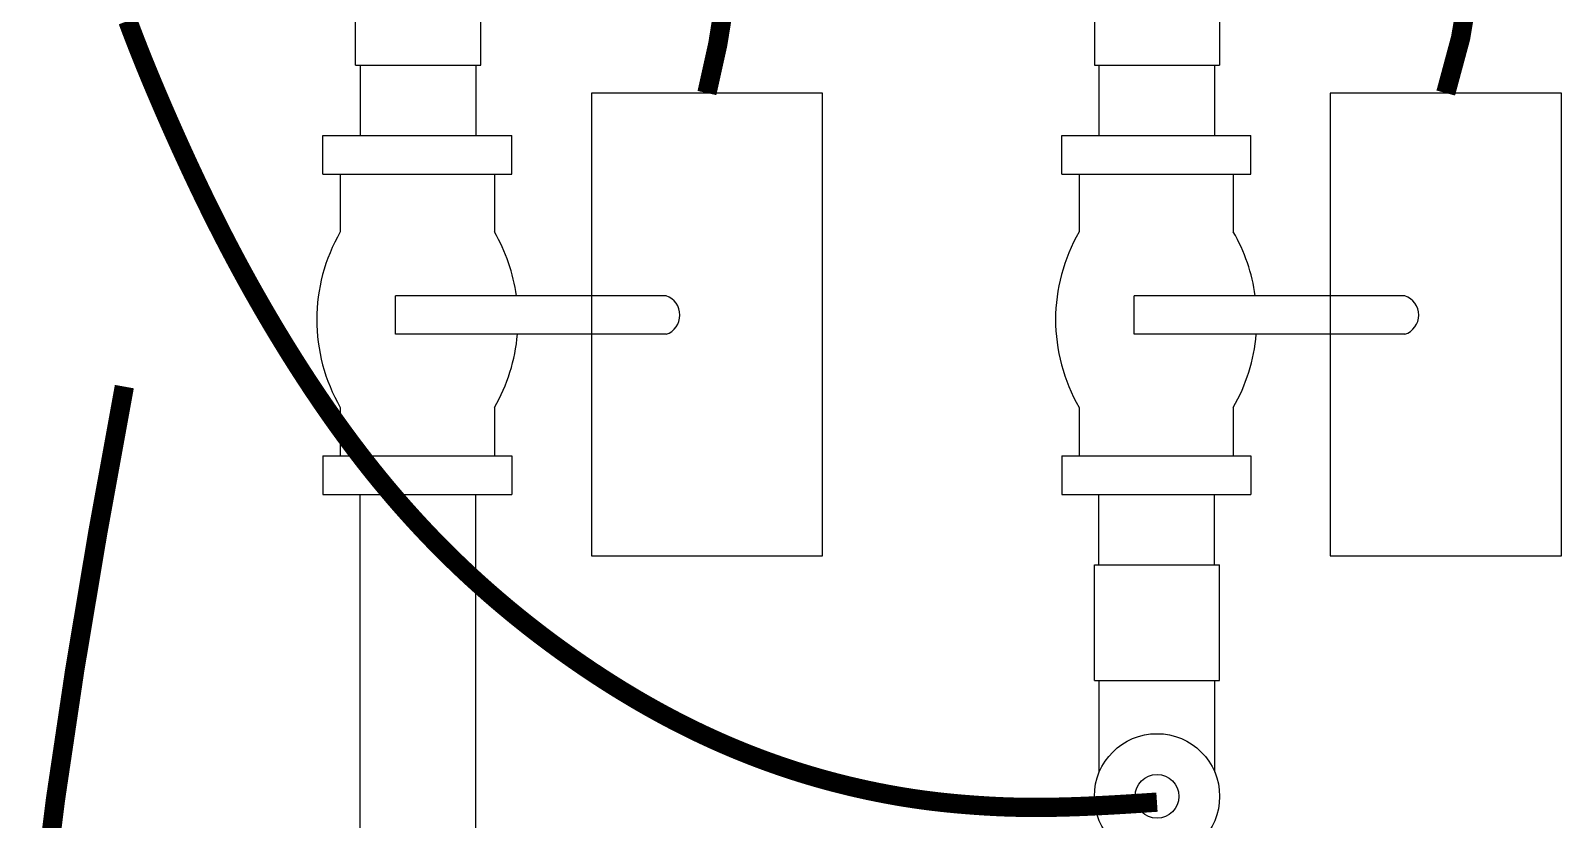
# Model space of a CAD drawing. Header units: inches. Extents: x -300 to 516, y -297 to 231.
# Drawn here: x -25.67 to -15.74, y -189.77 to -184.66 of the extents above; entities that cross this region are included whole.
import ezdxf

# ---------------------------------------------------------------- set-up
doc = ezdxf.new("R2010")
doc.units = ezdxf.units.IN
doc.header["$LTSCALE"] = 24
doc.header["$MEASUREMENT"] = 0
doc.layers.add('EXTERIOR ELEC EQUIP', color=190, linetype='Continuous')
doc.layers.add('EXTERIOR PLUMB EQUIP', color=4, linetype='Continuous')

# ---------------------------------------------------------------- blocks, each defined once
blk = doc.blocks.new('TEE')
at = {"linetype": 'Continuous'}
for p, q in [((-0.2709, 0), (-0.2709, -0.5001)), ((-0.2709, 0), (0.2709, 0)), ((0.2709, 0), (0.2709, -0.5001)), ((-0.2709, -0.5001), (0.2709, -0.5001)), ((-0.5001, -0.7293), (-1.0002, -0.7293)), ((-1.0002, -0.7293), (-1.0002, -1.2711)), ((-0.5001, -0.7293), (-0.5001, -1.2711)), ((0.5001, -0.7293), (1.0002, -0.7293)), ((0.5001, -0.7293), (0.5001, -1.2711)), ((1.0002, -0.7293), (1.0002, -1.2711)), ((0.5001, -1.2503), (-0.5001, -1.2503)), ((-0.5001, -1.2711), (-1.0002, -1.2711)), ((0.5001, -1.2711), (1.0002, -1.2711))]:
    blk.add_line(p, q, dxfattribs=at)
for centre, start, end in [((-0.5001, -0.5001), 270, 0), ((0.5001, -0.5001), 180, 270)]:
    blk.add_arc(centre, 0.25, start, end, dxfattribs=at)
blk = doc.blocks.new('90ELL')
at = {"linetype": 'Continuous'}
for p, q in [((-0.2709, 0), (-0.2709, -0.5001)), ((-0.2709, 0), (0.2709, 0)), ((0.2709, 0), (0.2709, -0.5001)), ((-0.2709, -0.5001), (0.2709, -0.5001)), ((0.5001, -0.7293), (1.0002, -0.7293)), ((0.5001, -0.7293), (0.5001, -1.2711)), ((1.0002, -0.7293), (1.0002, -1.2711)), ((0.5001, -1.2711), (1.0002, -1.2711))]:
    blk.add_line(p, q, dxfattribs=at)
for radius in [0.7501, 0.25]:
    blk.add_arc((0.5001, -0.5001), radius, 180, 270, dxfattribs=at)
blk = doc.blocks.new('BVALVE')
for p, q in [((0.5991, 3.4911), (-0.6273, 3.4911)), ((-0.6273, 3.2411), (-0.6273, 3.4911)), ((0.5991, 3.2411), (0.5991, 3.4911)), ((0.5991, 3.2411), (-0.6273, 3.2411)), ((-0.5141, 2.9261), (-0.5141, 3.2411)), ((0.4859, 2.9261), (0.4859, 3.2411)), ((-1.6272, 2.4524), (0.1281, 2.4524)), ((0.1281, 2.4524), (0.1281, 2.2024)), ((-1.6272, 2.2024), (0.1281, 2.2024)), ((-0.5141, 1.4136), (-0.5141, 1.7882)), ((0.4859, 1.4136), (0.4859, 1.7882)), ((-0.6273, 1.4136), (-0.6273, 1.1636)), ((0.5991, 1.4136), (-0.6273, 1.4136)), ((0.5991, 1.4136), (0.5991, 1.1636)), ((0.5991, 1.1636), (-0.6273, 1.1636))]:
    blk.add_line(p, q)
for centre, radius, start, end in [((0.4675, 2.3572), 1.1345, 149.90292, 175.18639), ((-0.4957, 2.3572), 1.1345, 329.90292, 30.09708), ((-1.585, 2.3274), 0.1319, 108.64084, 251.35916), ((0.4675, 2.3572), 1.1345, 187.84186, 210.09708)]:
    blk.add_arc(centre, radius, start, end)

msp = doc.modelspace()

# ---------------------------------------------------------------- linework, layer by layer
at = {"layer": 'EXTERIOR ELEC EQUIP', "const_width": 0.125}
for points in [[(-16.49295, -185.06061), (-16.39657, -184.70352), (-16.34175, -184.37869)], [(-21.28544, -185.06061), (-21.21506, -184.74316), (-21.17026, -184.46587)], [(-25.61023, -190.43072), (-25.51125, -189.6394), (-25.38641, -188.80097), (-25.23709, -187.91074), (-25.06468, -186.96399)]]:
    msp.add_lwpolyline(points, dxfattribs=at)
at = {"layer": 'EXTERIOR ELEC EQUIP', "color": 60, "const_width": 0.125}
msp.add_lwpolyline([(-18.36621, -189.65802), (-18.44276, -189.6631), (-18.50892, -189.66738), (-18.56591, -189.67095), (-18.61496, -189.67391), (-18.65726, -189.67634), (-18.69404, -189.67835), (-18.72651, -189.68003), (-18.75589, -189.68148), (-18.78321, -189.68276), (-18.80885, -189.68392), (-18.83298, -189.68496), (-18.85582, -189.68589), (-18.87755, -189.68672), (-18.89836, -189.68747), (-18.91844, -189.68814), (-18.93799, -189.68874), (-18.95717, -189.6893), (-18.97602, -189.6898), (-18.99454, -189.69024), (-19.01274, -189.69064), (-19.03062, -189.69099), (-19.0482, -189.6913), (-19.06548, -189.69155), (-19.08246, -189.69176), (-19.09916, -189.69193), (-19.11557, -189.69205), (-19.13171, -189.69213), (-19.14758, -189.69217), (-19.16319, -189.69217), (-19.17854, -189.69212), (-19.19364, -189.69204), (-19.2085, -189.69193), (-19.22312, -189.69177), (-19.23751, -189.69159), (-19.25168, -189.69136), (-19.26564, -189.69111), (-19.27938, -189.69082), (-19.29291, -189.6905), (-19.30625, -189.69015), (-19.3194, -189.68977), (-19.33236, -189.68937), (-19.34515, -189.68893), (-19.35776, -189.68848), (-19.37021, -189.68799), (-19.3825, -189.68749), (-19.39463, -189.68696), (-19.40662, -189.68641), (-19.41847, -189.68584), (-19.43019, -189.68524), (-19.44177, -189.68463), (-19.45324, -189.68401), (-19.46459, -189.68336), (-19.47583, -189.6827), (-19.48696, -189.68203), (-19.49799, -189.68134), (-19.50893, -189.68064), (-19.51978, -189.67992), (-19.53054, -189.67919), (-19.54122, -189.67845), (-19.55181, -189.6777), (-19.56233, -189.67694), (-19.57276, -189.67616), (-19.58312, -189.67538), (-19.5934, -189.67458), (-19.60361, -189.67377), (-19.61375, -189.67295), (-19.62382, -189.67212), (-19.63382, -189.67128), (-19.64375, -189.67043), (-19.65361, -189.66956), (-19.6634, -189.66869), (-19.67314, -189.6678), (-19.6828, -189.6669), (-19.69241, -189.66599), (-19.70195, -189.66507), (-19.71143, -189.66414), (-19.72085, -189.6632), (-19.73022, -189.66225), (-19.73952, -189.66129), (-19.74877, -189.66031), (-19.75797, -189.65933), (-19.76711, -189.65833), (-19.77619, -189.65732), (-19.78523, -189.6563), (-19.79421, -189.65527), (-19.80315, -189.65423), (-19.81204, -189.65318), (-19.82088, -189.65211), (-19.82967, -189.65104), (-19.83842, -189.64996), (-19.84712, -189.64886), (-19.85578, -189.64775), (-19.8644, -189.64663), (-19.87298, -189.6455), (-19.88152, -189.64436), (-19.89002, -189.64321), (-19.89848, -189.64205), (-19.90691, -189.64088), (-19.9153, -189.63969), (-19.92366, -189.63849), (-19.93198, -189.63729), (-19.94027, -189.63607), (-19.94853, -189.63484), (-19.95676, -189.6336), (-19.96497, -189.63235), (-19.97314, -189.63109), (-19.98129, -189.62982), (-19.98941, -189.62853), (-19.99751, -189.62724), (-20.00559, -189.62593), (-20.01365, -189.62461), (-20.02168, -189.62328), (-20.02969, -189.62195), (-20.03769, -189.6206), (-20.04567, -189.61923), (-20.05363, -189.61786), (-20.06157, -189.61648), (-20.0695, -189.61508), (-20.07741, -189.61368), (-20.08531, -189.61226), (-20.0932, -189.61084), (-20.10108, -189.6094), (-20.10895, -189.60795), (-20.1168, -189.60649), (-20.12464, -189.60502), (-20.13247, -189.60354), (-20.14029, -189.60204), (-20.1481, -189.60054), (-20.15589, -189.59903), (-20.16368, -189.5975), (-20.17146, -189.59597), (-20.17922, -189.59442), (-20.18698, -189.59286), (-20.19472, -189.5913), (-20.20245, -189.58972), (-20.21017, -189.58813), (-20.21788, -189.58653), (-20.22558, -189.58492), (-20.23327, -189.5833), (-20.24095, -189.58167), (-20.24862, -189.58003), (-20.25628, -189.57838), (-20.26393, -189.57672), (-20.27156, -189.57504), (-20.27919, -189.57336), (-20.2868, -189.57167), (-20.29441, -189.56997), (-20.302, -189.56825), (-20.30959, -189.56653), (-20.31716, -189.5648), (-20.32472, -189.56305), (-20.33227, -189.5613), (-20.33981, -189.55954), (-20.34734, -189.55776), (-20.35486, -189.55598), (-20.36237, -189.55419), (-20.36987, -189.55238), (-20.37736, -189.55057), (-20.38484, -189.54875), (-20.39231, -189.54691), (-20.39976, -189.54507), (-20.40721, -189.54322), (-20.41465, -189.54136), (-20.42207, -189.53948), (-20.42949, -189.5376), (-20.43689, -189.53571), (-20.44429, -189.53381), (-20.45167, -189.5319), (-20.45904, -189.52998), (-20.46641, -189.52805), (-20.47376, -189.52611), (-20.4811, -189.52416), (-20.48844, -189.5222), (-20.49576, -189.52024), (-20.50307, -189.51826), (-20.51037, -189.51627), (-20.51766, -189.51428), (-20.52494, -189.51227), (-20.53221, -189.51026), (-20.53947, -189.50824), (-20.54672, -189.5062), (-20.55396, -189.50416), (-20.56119, -189.50211), (-20.56841, -189.50005), (-20.57562, -189.49798), (-20.58282, -189.49591), (-20.59001, -189.49382), (-20.59719, -189.49172), (-20.60436, -189.48962), (-20.61151, -189.4875), (-20.61866, -189.48538), (-20.6258, -189.48325), (-20.63293, -189.48111), (-20.64005, -189.47896), (-20.64715, -189.4768), (-20.65425, -189.47464), (-20.66134, -189.47246), (-20.66842, -189.47028), (-20.67548, -189.46808), (-20.68254, -189.46588), (-20.68959, -189.46367), (-20.69662, -189.46145), (-20.70365, -189.45923), (-20.71067, -189.45699), (-20.71768, -189.45475), (-20.72467, -189.45249), (-20.73166, -189.45023), (-20.73864, -189.44796), (-20.7456, -189.44569), (-20.75256, -189.4434), (-20.75951, -189.44111), (-20.76645, -189.4388), (-20.77338, -189.43649), (-20.78029, -189.43417), (-20.7872, -189.43185), (-20.7941, -189.42951), (-20.80099, -189.42717), (-20.80787, -189.42482), (-20.81473, -189.42246), (-20.82159, -189.42009), (-20.82844, -189.41772), (-20.83528, -189.41533), (-20.84211, -189.41294), (-20.84893, -189.41054), (-20.85574, -189.40814), (-20.86254, -189.40572), (-20.86933, -189.4033), (-20.87611, -189.40087), (-20.88288, -189.39843), (-20.88964, -189.39598), (-20.89639, -189.39353), (-20.90313, -189.39107), (-20.90986, -189.3886), (-20.91659, -189.38612), (-20.9233, -189.38364), (-20.93, -189.38115), (-20.93669, -189.37865), (-20.94338, -189.37614), (-20.95005, -189.37363), (-20.95672, -189.37111), (-20.96337, -189.36858), (-20.97001, -189.36604), (-20.97665, -189.3635), (-20.98328, -189.36095), (-20.98989, -189.35839), (-20.9965, -189.35583), (-21.0031, -189.35326), (-21.00968, -189.35068), (-21.01626, -189.34809), (-21.02283, -189.3455), (-21.02939, -189.3429), (-21.03594, -189.34029), (-21.04248, -189.33767), (-21.04901, -189.33505), (-21.05553, -189.33242), (-21.06204, -189.32979), (-21.06854, -189.32714), (-21.07504, -189.3245), (-21.08152, -189.32184), (-21.08799, -189.31918), (-21.09446, -189.31651), (-21.10091, -189.31383), (-21.10736, -189.31115), (-21.1138, -189.30846), (-21.12022, -189.30576), (-21.12664, -189.30306), (-21.13305, -189.30035), (-21.13945, -189.29763), (-21.14584, -189.29491), (-21.15222, -189.29218), (-21.15859, -189.28944), (-21.16495, -189.2867), (-21.17131, -189.28395), (-21.17765, -189.2812), (-21.18398, -189.27844), (-21.19031, -189.27567), (-21.19662, -189.2729), (-21.20293, -189.27012), (-21.20923, -189.26733), (-21.21552, -189.26454), (-21.22179, -189.26174), (-21.22806, -189.25893), (-21.23433, -189.25612), (-21.24058, -189.25331), (-21.24682, -189.25048), (-21.25305, -189.24765), (-21.25928, -189.24482), (-21.26549, -189.24198), (-21.2717, -189.23913), (-21.27789, -189.23628), (-21.28408, -189.23342), (-21.29026, -189.23056), (-21.29643, -189.22769), (-21.30259, -189.22481), (-21.30874, -189.22193), (-21.31488, -189.21904), (-21.32102, -189.21615), (-21.32714, -189.21325), (-21.33326, -189.21034), (-21.33936, -189.20743), (-21.34546, -189.20452), (-21.35155, -189.2016), (-21.35763, -189.19867), (-21.3637, -189.19574), (-21.36976, -189.1928), (-21.37582, -189.18986), (-21.38186, -189.18691), (-21.38789, -189.18396), (-21.39392, -189.181), (-21.39994, -189.17804), (-21.40595, -189.17507), (-21.41195, -189.17209), (-21.41794, -189.16911), (-21.42392, -189.16613), (-21.42989, -189.16314), (-21.43586, -189.16014), (-21.44181, -189.15714), (-21.44776, -189.15414), (-21.4537, -189.15113), (-21.45962, -189.14811), (-21.46555, -189.14509), (-21.47146, -189.14207), (-21.47736, -189.13904), (-21.48325, -189.136), (-21.48914, -189.13296), (-21.49502, -189.12992), (-21.50088, -189.12687), (-21.50674, -189.12381), (-21.51259, -189.12076), (-21.51844, -189.11769), (-21.52427, -189.11462), (-21.53009, -189.11155), (-21.53591, -189.10847), (-21.54172, -189.10539), (-21.54752, -189.10231), (-21.55331, -189.09922), (-21.55909, -189.09612), (-21.56486, -189.09302), (-21.57063, -189.08992), (-21.57638, -189.08681), (-21.58213, -189.0837), (-21.58787, -189.08058), (-21.5936, -189.07746), (-21.59932, -189.07433), (-21.60504, -189.0712), (-21.61074, -189.06807), (-21.61644, -189.06493), (-21.62213, -189.06179), (-21.62781, -189.05864), (-21.63348, -189.05549), (-21.63914, -189.05234), (-21.64479, -189.04918), (-21.65044, -189.04602), (-21.65608, -189.04285), (-21.66171, -189.03968), (-21.66733, -189.03651), (-21.67294, -189.03333), (-21.67854, -189.03015), (-21.68414, -189.02696), (-21.68973, -189.02377), (-21.6953, -189.02058), (-21.70088, -189.01738), (-21.70644, -189.01418), (-21.71199, -189.01098), (-21.71754, -189.00777), (-21.72308, -189.00456), (-21.7286, -189.00134), (-21.73413, -188.99812), (-21.73964, -188.9949), (-21.74514, -188.99168), (-21.75064, -188.98845), (-21.75613, -188.98522), (-21.76161, -188.98198), (-21.76708, -188.97874), (-21.77254, -188.9755), (-21.778, -188.97225), (-21.78344, -188.96901), (-21.78888, -188.96575), (-21.79431, -188.9625), (-21.79974, -188.95924), (-21.80515, -188.95598), (-21.81056, -188.95271), (-21.81596, -188.94945), (-21.82135, -188.94618), (-21.82673, -188.9429), (-21.8321, -188.93963), (-21.83747, -188.93635), (-21.84283, -188.93306), (-21.84818, -188.92978), (-21.85352, -188.92649), (-21.85885, -188.9232), (-21.86418, -188.9199), (-21.8695, -188.91661), (-21.87481, -188.91331), (-21.88011, -188.91), (-21.8854, -188.9067), (-21.89069, -188.90339), (-21.89597, -188.90008), (-21.90124, -188.89677), (-21.9065, -188.89345), (-21.91176, -188.89013), (-21.917, -188.88681), (-21.92224, -188.88349), (-21.92747, -188.88016), (-21.9327, -188.87683), (-21.93791, -188.8735), (-21.94312, -188.87016), (-21.94832, -188.86683), (-21.95351, -188.86349), (-21.95869, -188.86015), (-21.96387, -188.8568), (-21.96904, -188.85346), (-21.9742, -188.85011), (-21.97935, -188.84676), (-21.98449, -188.84341), (-21.98963, -188.84005), (-21.99476, -188.8367), (-21.99988, -188.83334), (-22.005, -188.82997), (-22.0101, -188.82661), (-22.0152, -188.82324), (-22.02029, -188.81988), (-22.02538, -188.81651), (-22.03045, -188.81314), (-22.03552, -188.80976), (-22.04058, -188.80639), (-22.04563, -188.80301), (-22.05068, -188.79963), (-22.05571, -188.79625), (-22.06074, -188.79286), (-22.06577, -188.78948), (-22.07078, -188.78609), (-22.07579, -188.7827), (-22.08079, -188.77931), (-22.08578, -188.77592), (-22.09076, -188.77252), (-22.09574, -188.76913), (-22.10071, -188.76573), (-22.10567, -188.76233), (-22.11063, -188.75893), (-22.11557, -188.75553), (-22.12051, -188.75212), (-22.12544, -188.74872), (-22.13037, -188.74531), (-22.13528, -188.7419), (-22.14019, -188.73849), (-22.1451, -188.73508), (-22.14999, -188.73167), (-22.15488, -188.72825), (-22.15976, -188.72484), (-22.16463, -188.72142), (-22.1695, -188.718), (-22.17435, -188.71458), (-22.1792, -188.71116), (-22.18405, -188.70773), (-22.18888, -188.70431), (-22.19371, -188.70088), (-22.19853, -188.69745), (-22.20334, -188.69402), (-22.20815, -188.69059), (-22.21295, -188.68716), (-22.21774, -188.68373), (-22.22253, -188.68029), (-22.2273, -188.67685), (-22.23207, -188.67342), (-22.23683, -188.66998), (-22.24159, -188.66654), (-22.24634, -188.66309), (-22.25108, -188.65965), (-22.25581, -188.65621), (-22.26054, -188.65276), (-22.26526, -188.64931), (-22.26997, -188.64586), (-22.27467, -188.64241), (-22.27937, -188.63896), (-22.28406, -188.63551), (-22.28875, -188.63206), (-22.29342, -188.6286), (-22.29809, -188.62515), (-22.30275, -188.62169), (-22.30741, -188.61823), (-22.31206, -188.61477), (-22.3167, -188.61131), (-22.32133, -188.60785), (-22.32596, -188.60438), (-22.33058, -188.60092), (-22.33519, -188.59745), (-22.33979, -188.59399), (-22.34439, -188.59052), (-22.34898, -188.58705), (-22.35357, -188.58358), (-22.35814, -188.58011), (-22.36271, -188.57663), (-22.36728, -188.57316), (-22.37183, -188.56968), (-22.37638, -188.56621), (-22.38093, -188.56273), (-22.38546, -188.55925), (-22.38999, -188.55577), (-22.39451, -188.55229), (-22.39903, -188.54881), (-22.40353, -188.54533), (-22.40803, -188.54184), (-22.41253, -188.53836), (-22.41701, -188.53487), (-22.42149, -188.53139), (-22.42597, -188.5279), (-22.43043, -188.52441), (-22.43489, -188.52092), (-22.43935, -188.51743), (-22.44379, -188.51394), (-22.44823, -188.51044), (-22.45266, -188.50695), (-22.45709, -188.50346), (-22.46151, -188.49996), (-22.46592, -188.49646), (-22.47032, -188.49297), (-22.47472, -188.48947), (-22.47911, -188.48597), (-22.4835, -188.48247), (-22.48787, -188.47896), (-22.49225, -188.47546), (-22.49661, -188.47196), (-22.50097, -188.46845), (-22.50532, -188.46495), (-22.50966, -188.46144), (-22.514, -188.45793), (-22.51833, -188.45443), (-22.52266, -188.45092), (-22.52697, -188.44741), (-22.53128, -188.4439), (-22.53559, -188.44038), (-22.53989, -188.43687), (-22.54418, -188.43336), (-22.54846, -188.42984), (-22.55274, -188.42633), (-22.55701, -188.42281), (-22.56127, -188.41929), (-22.56553, -188.41578), (-22.56978, -188.41226), (-22.57403, -188.40874), (-22.57827, -188.40522), (-22.5825, -188.40169), (-22.58672, -188.39817), (-22.59094, -188.39465), (-22.59516, -188.39112), (-22.59936, -188.3876), (-22.60356, -188.38407), (-22.60775, -188.38055), (-22.61194, -188.37702), (-22.61612, -188.37349), (-22.62029, -188.36996), (-22.62446, -188.36643), (-22.62862, -188.3629), (-22.63277, -188.35937), (-22.63692, -188.35584), (-22.64106, -188.3523), (-22.6452, -188.34877), (-22.64933, -188.34523), (-22.65345, -188.3417), (-22.65756, -188.33816), (-22.66167, -188.33463), (-22.66577, -188.33109), (-22.66987, -188.32755), (-22.67396, -188.32401), (-22.67804, -188.32047), (-22.68212, -188.31693), (-22.68619, -188.31339), (-22.69026, -188.30984), (-22.69432, -188.3063), (-22.69837, -188.30276), (-22.70241, -188.29921), (-22.70645, -188.29567), (-22.71049, -188.29212), (-22.71452, -188.28857), (-22.71854, -188.28502), (-22.72255, -188.28148), (-22.72656, -188.27793), (-22.73056, -188.27438), (-22.73456, -188.27083), (-22.73855, -188.26728), (-22.74253, -188.26372), (-22.74651, -188.26017), (-22.75048, -188.25662), (-22.75445, -188.25306), (-22.7584, -188.24951), (-22.76236, -188.24595), (-22.7663, -188.2424), (-22.77024, -188.23884), (-22.77418, -188.23528), (-22.77811, -188.23172), (-22.78203, -188.22817), (-22.78595, -188.22461), (-22.78986, -188.22105), (-22.79376, -188.21749), (-22.79766, -188.21392), (-22.80155, -188.21036), (-22.80544, -188.2068), (-22.80932, -188.20324), (-22.81319, -188.19967), (-22.81706, -188.19611), (-22.82092, -188.19254), (-22.82477, -188.18898), (-22.82862, -188.18541), (-22.83247, -188.18185), (-22.83631, -188.17828), (-22.84014, -188.17471), (-22.84396, -188.17114), (-22.84778, -188.16757), (-22.8516, -188.164), (-22.85541, -188.16043), (-22.85921, -188.15686), (-22.863, -188.15329), (-22.86679, -188.14972), (-22.87058, -188.14615), (-22.87436, -188.14257), (-22.87813, -188.139), (-22.8819, -188.13542), (-22.88566, -188.13185), (-22.88941, -188.12828), (-22.89316, -188.1247), (-22.89691, -188.12112), (-22.90064, -188.11755), (-22.90438, -188.11397), (-22.9081, -188.11039), (-22.91182, -188.10681), (-22.91554, -188.10323), (-22.91925, -188.09965), (-22.92295, -188.09607), (-22.92665, -188.09249), (-22.93034, -188.08891), (-22.93402, -188.08533), (-22.9377, -188.08175), (-22.94138, -188.07817), (-22.94505, -188.07459), (-22.94871, -188.071), (-22.95237, -188.06742), (-22.95602, -188.06383), (-22.95967, -188.06025), (-22.96331, -188.05667), (-22.96694, -188.05308), (-22.97057, -188.04949), (-22.97419, -188.04591), (-22.97781, -188.04232), (-22.98142, -188.03873), (-22.98503, -188.03515), (-22.98863, -188.03156), (-22.99223, -188.02797), (-22.99581, -188.02438), (-22.9994, -188.02079), (-23.00298, -188.0172), (-23.00655, -188.01361), (-23.01012, -188.01002), (-23.01368, -188.00643), (-23.01724, -188.00284), (-23.02079, -187.99925), (-23.02433, -187.99566), (-23.02787, -187.99206), (-23.03141, -187.98847), (-23.03494, -187.98488), (-23.03846, -187.98129), (-23.04198, -187.97769), (-23.04549, -187.9741), (-23.049, -187.9705), (-23.0525, -187.96691), (-23.056, -187.96331), (-23.05949, -187.95972), (-23.06297, -187.95612), (-23.06645, -187.95253), (-23.06993, -187.94893), (-23.0734, -187.94533), (-23.07686, -187.94174), (-23.08032, -187.93814), (-23.08377, -187.93454), (-23.08722, -187.93094), (-23.09066, -187.92735), (-23.0941, -187.92375), (-23.09753, -187.92015), (-23.10096, -187.91655), (-23.10438, -187.91295), (-23.1078, -187.90935), (-23.11121, -187.90575), (-23.11461, -187.90215), (-23.11801, -187.89855), (-23.12141, -187.89495), (-23.1248, -187.89135), (-23.12818, -187.88775), (-23.13156, -187.88415), (-23.13493, -187.88055), (-23.1383, -187.87694), (-23.14167, -187.87334), (-23.14503, -187.86974), (-23.14838, -187.86614), (-23.15173, -187.86253), (-23.15507, -187.85893), (-23.15841, -187.85533), (-23.16174, -187.85173), (-23.16507, -187.84812), (-23.16839, -187.84452), (-23.17171, -187.84091), (-23.17502, -187.83731), (-23.17833, -187.83371), (-23.18163, -187.8301), (-23.18493, -187.8265), (-23.18822, -187.82289), (-23.1915, -187.81929), (-23.19479, -187.81568), (-23.19806, -187.81208), (-23.20134, -187.80847), (-23.2046, -187.80487), (-23.20786, -187.80126), (-23.21112, -187.79766), (-23.21437, -187.79405), (-23.21762, -187.79044), (-23.22086, -187.78684), (-23.2241, -187.78323), (-23.22733, -187.77962), (-23.23056, -187.77602), (-23.23378, -187.77241), (-23.23699, -187.7688), (-23.24021, -187.7652), (-23.24341, -187.76159), (-23.24662, -187.75798), (-23.24981, -187.75438), (-23.25301, -187.75077), (-23.25619, -187.74716), (-23.25938, -187.74356), (-23.26255, -187.73995), (-23.26573, -187.73634), (-23.26889, -187.73273), (-23.27206, -187.72913), (-23.27522, -187.72552), (-23.27837, -187.72191), (-23.28152, -187.7183), (-23.28466, -187.71469), (-23.2878, -187.71109), (-23.29094, -187.70748), (-23.29407, -187.70387), (-23.29719, -187.70026), (-23.30031, -187.69666), (-23.30343, -187.69305), (-23.30654, -187.68944), (-23.30964, -187.68583), (-23.31275, -187.68222), (-23.31584, -187.67862), (-23.31893, -187.67501), (-23.32202, -187.6714), (-23.3251, -187.66779), (-23.32818, -187.66419), (-23.33125, -187.66058), (-23.33432, -187.65697), (-23.33739, -187.65336), (-23.34045, -187.64976), (-23.3435, -187.64615), (-23.34655, -187.64254), (-23.3496, -187.63893), (-23.35264, -187.63533), (-23.35567, -187.63172), (-23.35871, -187.62811), (-23.36173, -187.6245), (-23.36476, -187.6209), (-23.36777, -187.61729), (-23.37079, -187.61368), (-23.3738, -187.61008), (-23.3768, -187.60647), (-23.3798, -187.60286), (-23.3828, -187.59925), (-23.38579, -187.59565), (-23.38877, -187.59204), (-23.39176, -187.58844), (-23.39473, -187.58483), (-23.39771, -187.58122), (-23.40067, -187.57762), (-23.40364, -187.57401), (-23.4066, -187.57041), (-23.40955, -187.5668), (-23.4125, -187.5632), (-23.41545, -187.55959), (-23.41839, -187.55599), (-23.42133, -187.55238), (-23.42426, -187.54878), (-23.42719, -187.54517), (-23.43012, -187.54157), (-23.43304, -187.53796), (-23.43595, -187.53436), (-23.43887, -187.53075), (-23.44177, -187.52715), (-23.44468, -187.52355), (-23.44757, -187.51994), (-23.45047, -187.51634), (-23.45336, -187.51274), (-23.45624, -187.50914), (-23.45913, -187.50553), (-23.462, -187.50193), (-23.46488, -187.49833), (-23.46775, -187.49473), (-23.47061, -187.49113), (-23.47347, -187.48752), (-23.47633, -187.48392), (-23.47918, -187.48032), (-23.48203, -187.47672), (-23.48487, -187.47312), (-23.48771, -187.46952), (-23.49054, -187.46592), (-23.49338, -187.46232), (-23.4962, -187.45872), (-23.49903, -187.45512), (-23.50184, -187.45152), (-23.50466, -187.44793), (-23.50747, -187.44433), (-23.51028, -187.44073), (-23.51308, -187.43713), (-23.51588, -187.43354), (-23.51867, -187.42994), (-23.52146, -187.42634), (-23.52425, -187.42275), (-23.52703, -187.41915), (-23.52981, -187.41555), (-23.53258, -187.41196), (-23.53535, -187.40836), (-23.53811, -187.40477), (-23.54088, -187.40117), (-23.54363, -187.39758), (-23.54639, -187.39399), (-23.54914, -187.39039), (-23.55188, -187.3868), (-23.55463, -187.38321), (-23.55736, -187.37961), (-23.5601, -187.37602), (-23.56283, -187.37243), (-23.56555, -187.36884), (-23.56828, -187.36525), (-23.57099, -187.36166), (-23.57371, -187.35807), (-23.57642, -187.35448), (-23.57913, -187.35089), (-23.58183, -187.3473), (-23.58453, -187.34371), (-23.58722, -187.34012), (-23.58991, -187.33654), (-23.5926, -187.33295), (-23.59529, -187.32936), (-23.59797, -187.32578), (-23.60064, -187.32219), (-23.60331, -187.31861), (-23.60598, -187.31502), (-23.60865, -187.31144), (-23.61131, -187.30785), (-23.61396, -187.30427), (-23.61662, -187.30068), (-23.61927, -187.2971), (-23.62191, -187.29352), (-23.62456, -187.28994), (-23.62719, -187.28636), (-23.62983, -187.28278), (-23.63246, -187.2792), (-23.63509, -187.27562), (-23.63771, -187.27204), (-23.64033, -187.26846), (-23.64295, -187.26488), (-23.64556, -187.2613), (-23.64817, -187.25772), (-23.65078, -187.25415), (-23.65338, -187.25057), (-23.65598, -187.24699), (-23.65857, -187.24342), (-23.66116, -187.23984), (-23.66375, -187.23627), (-23.66633, -187.2327), (-23.66891, -187.22912), (-23.67149, -187.22555), (-23.67406, -187.22198), (-23.67663, -187.21841), (-23.6792, -187.21484), (-23.68176, -187.21127), (-23.68432, -187.2077), (-23.68688, -187.20413), (-23.68943, -187.20056), (-23.69198, -187.19699), (-23.69452, -187.19342), (-23.69706, -187.18986), (-23.6996, -187.18629), (-23.70214, -187.18272), (-23.70467, -187.17916), (-23.7072, -187.1756), (-23.70972, -187.17203), (-23.71224, -187.16847), (-23.71476, -187.16491), (-23.71728, -187.16134), (-23.71979, -187.15778), (-23.72229, -187.15422), (-23.7248, -187.15066), (-23.7273, -187.1471), (-23.7298, -187.14354), (-23.73229, -187.13999), (-23.73478, -187.13643), (-23.73727, -187.13287), (-23.73975, -187.12932), (-23.74223, -187.12576), (-23.74471, -187.12221), (-23.74719, -187.11865), (-23.74966, -187.1151), (-23.75212, -187.11154), (-23.75459, -187.10799), (-23.75705, -187.10444), (-23.75951, -187.10089), (-23.76196, -187.09734), (-23.76441, -187.09379), (-23.76686, -187.09024), (-23.76931, -187.0867), (-23.77175, -187.08315), (-23.77419, -187.0796), (-23.77662, -187.07606), (-23.77905, -187.07251), (-23.78148, -187.06897), (-23.78391, -187.06542), (-23.78633, -187.06188), (-23.78875, -187.05834), (-23.79117, -187.0548), (-23.79358, -187.05126), (-23.79599, -187.04772), (-23.7984, -187.04418), (-23.8008, -187.04064), (-23.8032, -187.0371), (-23.8056, -187.03357), (-23.80799, -187.03003), (-23.81039, -187.0265), (-23.81277, -187.02296), (-23.81516, -187.01943), (-23.81754, -187.0159), (-23.81992, -187.01236), (-23.8223, -187.00883), (-23.82467, -187.0053), (-23.82704, -187.00177), (-23.82941, -186.99825), (-23.83177, -186.99472), (-23.83413, -186.99119), (-23.83649, -186.98767), (-23.83884, -186.98414), (-23.84119, -186.98062), (-23.84354, -186.97709), (-23.84589, -186.97357), (-23.84823, -186.97005), (-23.85057, -186.96653), (-23.85291, -186.96301), (-23.85524, -186.95949), (-23.85757, -186.95597), (-23.8599, -186.95245), (-23.86223, -186.94894), (-23.86455, -186.94542), (-23.86687, -186.94191), (-23.86919, -186.93839), (-23.8715, -186.93488), (-23.87381, -186.93137), (-23.87612, -186.92786), (-23.87842, -186.92435), (-23.88073, -186.92084), (-23.88302, -186.91733), (-23.88532, -186.91382), (-23.88761, -186.91032), (-23.88991, -186.90681), (-23.89219, -186.90331), (-23.89448, -186.8998), (-23.89676, -186.8963), (-23.89904, -186.8928), (-23.90132, -186.8893), (-23.90359, -186.8858), (-23.90586, -186.8823), (-23.90813, -186.8788), (-23.91039, -186.8753), (-23.91266, -186.87181), (-23.91491, -186.86831), (-23.91717, -186.86482), (-23.91943, -186.86133), (-23.92168, -186.85783), (-23.92392, -186.85434), (-23.92617, -186.85085), (-23.92841, -186.84736), (-23.93065, -186.84388), (-23.93289, -186.84039), (-23.93512, -186.8369), (-23.93735, -186.83342), (-23.93958, -186.82993), (-23.94181, -186.82645), (-23.94403, -186.82297), (-23.94625, -186.81949), (-23.94847, -186.81601), (-23.95068, -186.81253), (-23.95289, -186.80905), (-23.9551, -186.80558), (-23.95731, -186.8021), (-23.95951, -186.79863), (-23.96171, -186.79515), (-23.96391, -186.79168), (-23.96611, -186.78821), (-23.9683, -186.78474), (-23.97049, -186.78127), (-23.97268, -186.7778), (-23.97486, -186.77434), (-23.97704, -186.77087), (-23.97922, -186.76741), (-23.9814, -186.76394), (-23.98357, -186.76048), (-23.98574, -186.75702), (-23.98791, -186.75356), (-23.99007, -186.7501), (-23.99224, -186.74664), (-23.9944, -186.74319), (-23.99655, -186.73973), (-23.99871, -186.73628), (-24.00086, -186.73282), (-24.00301, -186.72937), (-24.00515, -186.72592), (-24.0073, -186.72247), (-24.00944, -186.71902), (-24.01158, -186.71558), (-24.01371, -186.71213), (-24.01584, -186.70868), (-24.01797, -186.70524), (-24.0201, -186.7018), (-24.02222, -186.69836), (-24.02435, -186.69492), (-24.02647, -186.69148), (-24.02858, -186.68804), (-24.0307, -186.6846), (-24.03281, -186.68117), (-24.03492, -186.67773), (-24.03702, -186.6743), (-24.03912, -186.67087), (-24.04123, -186.66744), (-24.04332, -186.66401), (-24.04542, -186.66058), (-24.04751, -186.65715), (-24.0496, -186.65373), (-24.05169, -186.65031), (-24.05377, -186.64688), (-24.05585, -186.64346), (-24.05793, -186.64004), (-24.06001, -186.63662), (-24.06208, -186.6332), (-24.06416, -186.62979), (-24.06622, -186.62637), (-24.06829, -186.62296), (-24.07035, -186.61954), (-24.07241, -186.61613), (-24.07447, -186.61272), (-24.07653, -186.60931), (-24.07858, -186.60591), (-24.08063, -186.6025), (-24.08268, -186.5991), (-24.08472, -186.59569), (-24.08677, -186.59229), (-24.08881, -186.58889), (-24.09084, -186.58549), (-24.09288, -186.58209), (-24.09491, -186.57869), (-24.09694, -186.5753), (-24.09896, -186.5719), (-24.10099, -186.56851), (-24.10301, -186.56512), (-24.10503, -186.56173), (-24.10705, -186.55834), (-24.10906, -186.55495), (-24.11107, -186.55157), (-24.11308, -186.54818), (-24.11508, -186.5448), (-24.11709, -186.54142), (-24.11909, -186.53804), (-24.12109, -186.53466), (-24.12308, -186.53128), (-24.12507, -186.52791), (-24.12706, -186.52453), (-24.12905, -186.52116), (-24.13104, -186.51779), (-24.13302, -186.51442), (-24.135, -186.51105), (-24.13698, -186.50768), (-24.13895, -186.50431), (-24.14092, -186.50095), (-24.14289, -186.49759), (-24.14486, -186.49422), (-24.14682, -186.49086), (-24.14879, -186.4875), (-24.15075, -186.48415), (-24.1527, -186.48079), (-24.15466, -186.47744), (-24.15661, -186.47408), (-24.15856, -186.47073), (-24.1605, -186.46738), (-24.16245, -186.46403), (-24.16439, -186.46069), (-24.16633, -186.45734), (-24.16826, -186.454), (-24.1702, -186.45066), (-24.17213, -186.44731), (-24.17406, -186.44397), (-24.17598, -186.44064), (-24.17791, -186.4373), (-24.17983, -186.43397), (-24.18175, -186.43063), (-24.18366, -186.4273), (-24.18558, -186.42397), (-24.18749, -186.42064), (-24.1894, -186.41731), (-24.1913, -186.41399), (-24.1932, -186.41066), (-24.19511, -186.40734), (-24.197, -186.40402), (-24.1989, -186.4007), (-24.20079, -186.39738), (-24.20268, -186.39407), (-24.20457, -186.39075), (-24.20646, -186.38744), (-24.20834, -186.38413), (-24.21022, -186.38082), (-24.2121, -186.37751), (-24.21398, -186.37421), (-24.21585, -186.3709), (-24.21772, -186.3676), (-24.21959, -186.3643), (-24.22145, -186.361), (-24.22332, -186.3577), (-24.22518, -186.3544), (-24.22704, -186.3511), (-24.22889, -186.34781), (-24.23074, -186.34452), (-24.2326, -186.34123), (-24.23444, -186.33794), (-24.23629, -186.33465), (-24.23813, -186.33137), (-24.23997, -186.32809), (-24.24181, -186.3248), (-24.24365, -186.32152), (-24.24548, -186.31824), (-24.24731, -186.31497), (-24.24914, -186.31169), (-24.25097, -186.30842), (-24.25279, -186.30515), (-24.25461, -186.30188), (-24.25643, -186.29861), (-24.25825, -186.29534), (-24.26006, -186.29208), (-24.26187, -186.28881), (-24.26368, -186.28555), (-24.26549, -186.28229), (-24.26729, -186.27904), (-24.26909, -186.27578), (-24.27089, -186.27252), (-24.27269, -186.26927), (-24.27448, -186.26602), (-24.27627, -186.26277), (-24.27806, -186.25952), (-24.27985, -186.25628), (-24.28163, -186.25303), (-24.28341, -186.24979), (-24.28519, -186.24655), (-24.28697, -186.24331), (-24.28875, -186.24008), (-24.29052, -186.23684), (-24.29229, -186.23361), (-24.29406, -186.23038), (-24.29582, -186.22715), (-24.29758, -186.22392), (-24.29934, -186.22069), (-24.3011, -186.21747), (-24.30286, -186.21425), (-24.30461, -186.21103), (-24.30636, -186.20781), (-24.30811, -186.20459), (-24.30985, -186.20138), (-24.3116, -186.19816), (-24.31334, -186.19495), (-24.31508, -186.19174), (-24.31681, -186.18853), (-24.31854, -186.18533), (-24.32028, -186.18212), (-24.32201, -186.17892), (-24.32373, -186.17572), (-24.32546, -186.17252), (-24.32718, -186.16933), (-24.3289, -186.16613), (-24.33061, -186.16294), (-24.33233, -186.15975), (-24.33404, -186.15656), (-24.33575, -186.15337), (-24.33746, -186.15019), (-24.33916, -186.14701), (-24.34087, -186.14382), (-24.34257, -186.14064), (-24.34426, -186.13747), (-24.34596, -186.13429), (-24.34765, -186.13112), (-24.34934, -186.12795), (-24.35103, -186.12478), (-24.35272, -186.12161), (-24.3544, -186.11844), (-24.35608, -186.11528), (-24.35776, -186.11212), (-24.35944, -186.10896), (-24.36111, -186.1058), (-24.36278, -186.10264), (-24.36445, -186.09949), (-24.36612, -186.09634), (-24.36779, -186.09319), (-24.36945, -186.09004), (-24.37111, -186.08689), (-24.37277, -186.08375), (-24.37442, -186.08061), (-24.37608, -186.07747), (-24.37773, -186.07433), (-24.37938, -186.07119), (-24.38102, -186.06806), (-24.38267, -186.06493), (-24.38431, -186.0618), (-24.38595, -186.05867), (-24.38758, -186.05555), (-24.38922, -186.05242), (-24.39085, -186.0493), (-24.39248, -186.04618), (-24.39411, -186.04306), (-24.39573, -186.03995), (-24.39736, -186.03683), (-24.39898, -186.03372), (-24.4006, -186.03061), (-24.40221, -186.02751), (-24.40383, -186.0244), (-24.40544, -186.0213), (-24.40705, -186.0182), (-24.40865, -186.0151), (-24.41026, -186.012), (-24.41186, -186.00891), (-24.41346, -186.00581), (-24.41506, -186.00272), (-24.41666, -185.99963), (-24.41825, -185.99655), (-24.41984, -185.99346), (-24.42143, -185.99038), (-24.42301, -185.9873), (-24.4246, -185.98422), (-24.42618, -185.98115), (-24.42776, -185.97807), (-24.42934, -185.975), (-24.43091, -185.97193), (-24.43249, -185.96887), (-24.43406, -185.9658), (-24.43562, -185.96274), (-24.43719, -185.95968), (-24.43875, -185.95662), (-24.44032, -185.95356), (-24.44187, -185.95051), (-24.44343, -185.94746), (-24.44499, -185.94441), (-24.44654, -185.94136), (-24.44809, -185.93832), (-24.44964, -185.93527), (-24.45118, -185.93223), (-24.45273, -185.92919), (-24.45427, -185.92616), (-24.45581, -185.92312), (-24.45734, -185.92009), (-24.45888, -185.91706), (-24.46041, -185.91403), (-24.46194, -185.91101), (-24.46347, -185.90799), (-24.46499, -185.90497), (-24.46652, -185.90195), (-24.46804, -185.89893), (-24.46956, -185.89592), (-24.47107, -185.89291), (-24.47259, -185.8899), (-24.4741, -185.88689), (-24.47561, -185.88388), (-24.47712, -185.88088), (-24.47862, -185.87788), (-24.48013, -185.87488), (-24.48163, -185.87189), (-24.48313, -185.86889), (-24.48462, -185.8659), (-24.48612, -185.86291), (-24.48761, -185.85993), (-24.4891, -185.85694), (-24.49059, -185.85396), (-24.49208, -185.85098), (-24.49356, -185.848), (-24.49504, -185.84503), (-24.49652, -185.84206), (-24.498, -185.83909), (-24.49947, -185.83612), (-24.50094, -185.83315), (-24.50241, -185.83019), (-24.50388, -185.82723), (-24.50535, -185.82427), (-24.50681, -185.82132), (-24.50827, -185.81836), (-24.50973, -185.81541), (-24.51119, -185.81246), (-24.51265, -185.80951), (-24.5141, -185.80657), (-24.51555, -185.80363), (-24.517, -185.80069), (-24.51845, -185.79775), (-24.51989, -185.79482), (-24.52133, -185.79189), (-24.52277, -185.78896), (-24.52421, -185.78603), (-24.52565, -185.7831), (-24.52708, -185.78018), (-24.52851, -185.77726), (-24.52994, -185.77434), (-24.53137, -185.77143), (-24.53279, -185.76852), (-24.53422, -185.76561), (-24.53564, -185.7627), (-24.53706, -185.75979), (-24.53847, -185.75689), (-24.53989, -185.75399), (-24.5413, -185.75109), (-24.54271, -185.7482), (-24.54412, -185.7453), (-24.54552, -185.74241), (-24.54693, -185.73953), (-24.54833, -185.73664), (-24.54973, -185.73376), (-24.55113, -185.73088), (-24.55252, -185.728), (-24.55391, -185.72512), (-24.5553, -185.72225), (-24.55669, -185.71938), (-24.55808, -185.71651), (-24.55947, -185.71365), (-24.56085, -185.71078), (-24.56223, -185.70792), (-24.56361, -185.70507), (-24.56498, -185.70221), (-24.56636, -185.69936), (-24.56773, -185.69651), (-24.5691, -185.69366), (-24.57047, -185.69082), (-24.57183, -185.68797), (-24.5732, -185.68513), (-24.57456, -185.6823), (-24.57592, -185.67946), (-24.57728, -185.67663), (-24.57863, -185.6738), (-24.57998, -185.67097), (-24.58134, -185.66815), (-24.58268, -185.66533), (-24.58403, -185.66251), (-24.58538, -185.65969), (-24.58672, -185.65688), (-24.58806, -185.65407), (-24.5894, -185.65126), (-24.59074, -185.64845), (-24.59207, -185.64565), (-24.5934, -185.64285), (-24.59473, -185.64005), (-24.59606, -185.63725), (-24.59739, -185.63446), (-24.59871, -185.63167), (-24.60004, -185.62888), (-24.60136, -185.6261), (-24.60267, -185.62332), (-24.60399, -185.62054), (-24.6053, -185.61776), (-24.60662, -185.61499), (-24.60793, -185.61222), (-24.60923, -185.60945), (-24.61054, -185.60668), (-24.61184, -185.60392), (-24.61315, -185.60116), (-24.61445, -185.5984), (-24.61574, -185.59564), (-24.61704, -185.59289), (-24.61833, -185.59014), (-24.61962, -185.58739), (-24.62091, -185.58465), (-24.6222, -185.58191), (-24.62349, -185.57917), (-24.62477, -185.57643), (-24.62605, -185.5737), (-24.62733, -185.57097), (-24.62861, -185.56824), (-24.62989, -185.56552), (-24.63116, -185.56279), (-24.63243, -185.56007), (-24.6337, -185.55736), (-24.63497, -185.55464), (-24.63623, -185.55193), (-24.6375, -185.54922), (-24.63876, -185.54652), (-24.64002, -185.54381), (-24.64128, -185.54111), (-24.64253, -185.53842), (-24.64379, -185.53572), (-24.64504, -185.53303), (-24.64629, -185.53034), (-24.64754, -185.52765), (-24.64878, -185.52497), (-24.65002, -185.52229), (-24.65127, -185.51961), (-24.65251, -185.51694), (-24.65374, -185.51427), (-24.65498, -185.5116), (-24.65621, -185.50893), (-24.65745, -185.50627), (-24.65868, -185.50361), (-24.6599, -185.50095), (-24.66113, -185.49829), (-24.66235, -185.49564), (-24.66358, -185.49299), (-24.6648, -185.49035), (-24.66601, -185.4877), (-24.66723, -185.48506), (-24.66844, -185.48243), (-24.66966, -185.47979), (-24.67087, -185.47716), (-24.67208, -185.47453), (-24.67328, -185.4719), (-24.67449, -185.46928), (-24.67569, -185.46666), (-24.67689, -185.46404), (-24.67809, -185.46143), (-24.67929, -185.45882), (-24.68048, -185.45621), (-24.68167, -185.4536), (-24.68286, -185.451), (-24.68405, -185.4484), (-24.68524, -185.4458), (-24.68642, -185.44321), (-24.68761, -185.44062), (-24.68879, -185.43803), (-24.68997, -185.43544), (-24.69115, -185.43286), (-24.69232, -185.43028), (-24.6935, -185.42771), (-24.69467, -185.42513), (-24.69584, -185.42256), (-24.69701, -185.42), (-24.69817, -185.41743), (-24.69934, -185.41487), (-24.7005, -185.41231), (-24.70166, -185.40976), (-24.70282, -185.4072), (-24.70397, -185.40465), (-24.70513, -185.40211), (-24.70628, -185.39956), (-24.70743, -185.39702), (-24.70858, -185.39448), (-24.70973, -185.39195), (-24.71087, -185.38942), (-24.71201, -185.38689), (-24.71316, -185.38436), (-24.7143, -185.38184), (-24.71543, -185.37932), (-24.71657, -185.37681), (-24.7177, -185.37429), (-24.71883, -185.37178), (-24.71996, -185.36927), (-24.72109, -185.36677), (-24.72222, -185.36427), (-24.72334, -185.36177), (-24.72447, -185.35927), (-24.72559, -185.35678), (-24.72671, -185.35429), (-24.72782, -185.35181), (-24.72894, -185.34932), (-24.73005, -185.34684), (-24.73116, -185.34437), (-24.73227, -185.34189), (-24.73338, -185.33942), (-24.73449, -185.33695), (-24.73559, -185.33449), (-24.73669, -185.33203), (-24.73779, -185.32957), (-24.73889, -185.32711), (-24.73999, -185.32466), (-24.74108, -185.32221), (-24.74218, -185.31976), (-24.74327, -185.31732), (-24.74436, -185.31488), (-24.74544, -185.31244), (-24.74653, -185.31001), (-24.74761, -185.30758), (-24.74869, -185.30515), (-24.74977, -185.30273), (-24.75085, -185.3003), (-24.75193, -185.29788), (-24.753, -185.29547), (-24.75408, -185.29306), (-24.75515, -185.29065), (-24.75622, -185.28824), (-24.75728, -185.28584), (-24.75835, -185.28344), (-24.75941, -185.28104), (-24.76047, -185.27864), (-24.76153, -185.27625), (-24.76259, -185.27386), (-24.76365, -185.27148), (-24.7647, -185.2691), (-24.76576, -185.26672), (-24.76681, -185.26434), (-24.76786, -185.26197), (-24.7689, -185.2596), (-24.76995, -185.25723), (-24.77099, -185.25487), (-24.77203, -185.25251), (-24.77307, -185.25015), (-24.77411, -185.2478), (-24.77515, -185.24544), (-24.77618, -185.2431), (-24.77722, -185.24075), (-24.77825, -185.23841), (-24.77928, -185.23607), (-24.7803, -185.23373), (-24.78133, -185.2314), (-24.78235, -185.22907), (-24.78338, -185.22674), (-24.7844, -185.22442), (-24.78541, -185.2221), (-24.78643, -185.21978), (-24.78745, -185.21746), (-24.78846, -185.21515), (-24.78947, -185.21284), (-24.79048, -185.21054), (-24.79149, -185.20824), (-24.79249, -185.20594), (-24.7935, -185.20364), (-24.7945, -185.20135), (-24.7955, -185.19906), (-24.7965, -185.19677), (-24.7975, -185.19449), (-24.79849, -185.1922), (-24.79949, -185.18993), (-24.80048, -185.18765), (-24.80147, -185.18538), (-24.80246, -185.18311), (-24.80345, -185.18084), (-24.80443, -185.17858), (-24.80541, -185.17632), (-24.80639, -185.17407), (-24.80737, -185.17181), (-24.80835, -185.16956), (-24.80933, -185.16731), (-24.8103, -185.16507), (-24.81128, -185.16283), (-24.81225, -185.16059), (-24.81322, -185.15836), (-24.81418, -185.15612), (-24.81515, -185.15389), (-24.81611, -185.15167), (-24.81707, -185.14945), (-24.81804, -185.14723), (-24.81899, -185.14501), (-24.81995, -185.14279), (-24.82091, -185.14058), (-24.82186, -185.13838), (-24.82281, -185.13617), (-24.82376, -185.13397), (-24.82471, -185.13177), (-24.82566, -185.12958), (-24.8266, -185.12738), (-24.82754, -185.12519), (-24.82849, -185.12301), (-24.82943, -185.12082), (-24.83036, -185.11864), (-24.8313, -185.11647), (-24.83223, -185.11429), (-24.83317, -185.11212), (-24.8341, -185.10995), (-24.83503, -185.10779), (-24.83596, -185.10562), (-24.83688, -185.10347), (-24.83781, -185.10131), (-24.83873, -185.09916), (-24.83965, -185.09701), (-24.84057, -185.09486), (-24.84149, -185.09272), (-24.8424, -185.09057), (-24.84331, -185.08844), (-24.84423, -185.0863), (-24.84514, -185.08417), (-24.84605, -185.08204), (-24.84695, -185.07992), (-24.84786, -185.07779), (-24.84876, -185.07567), (-24.84967, -185.07356), (-24.85057, -185.07144), (-24.85146, -185.06933), (-24.85236, -185.06722), (-24.85326, -185.06512), (-24.85415, -185.06302), (-24.85504, -185.06092), (-24.85593, -185.05882), (-24.85682, -185.05673), (-24.85771, -185.05464), (-24.85859, -185.05256), (-24.85948, -185.05047), (-24.86036, -185.04839), (-24.86124, -185.04631), (-24.86212, -185.04424), (-24.863, -185.04217), (-24.86387, -185.0401), (-24.86474, -185.03804), (-24.86562, -185.03597), (-24.86649, -185.03391), (-24.86735, -185.03186), (-24.86822, -185.0298), (-24.86909, -185.02775), (-24.86995, -185.02571), (-24.87081, -185.02366), (-24.87167, -185.02162), (-24.87253, -185.01958), (-24.87339, -185.01755), (-24.87424, -185.01552), (-24.8751, -185.01349), (-24.87595, -185.01146), (-24.8768, -185.00944), (-24.87765, -185.00742), (-24.87849, -185.0054), (-24.87934, -185.00338), (-24.88018, -185.00137), (-24.88103, -184.99937), (-24.88187, -184.99736), (-24.8827, -184.99536), (-24.88354, -184.99336), (-24.88438, -184.99136), (-24.88521, -184.98937), (-24.88604, -184.98738), (-24.88687, -184.98539), (-24.8877, -184.98341), (-24.88853, -184.98143), (-24.88936, -184.97945), (-24.89018, -184.97747), (-24.891, -184.9755), (-24.89182, -184.97353), (-24.89264, -184.97156), (-24.89346, -184.9696), (-24.89428, -184.96764), (-24.89509, -184.96568), (-24.8959, -184.96373), (-24.89671, -184.96178), (-24.89752, -184.95983), (-24.89833, -184.95788), (-24.89914, -184.95594), (-24.89994, -184.954), (-24.90075, -184.95207), (-24.90155, -184.95013), (-24.90235, -184.9482), (-24.90315, -184.94627), (-24.90394, -184.94435), (-24.90474, -184.94243), (-24.90553, -184.94051), (-24.90632, -184.93859), (-24.90711, -184.93668), (-24.9079, -184.93477), (-24.90869, -184.93286), (-24.90947, -184.93096), (-24.91026, -184.92906), (-24.91104, -184.92716), (-24.91182, -184.92527), (-24.9126, -184.92338), (-24.91338, -184.92149), (-24.91415, -184.9196), (-24.91493, -184.91772), (-24.9157, -184.91584), (-24.91647, -184.91396), (-24.91724, -184.91209), (-24.91801, -184.91022), (-24.91877, -184.90835), (-24.91954, -184.90648), (-24.9203, -184.90462), (-24.92106, -184.90276), (-24.92182, -184.90091), (-24.92258, -184.89905), (-24.92334, -184.8972), (-24.92409, -184.89536), (-24.92485, -184.89351), (-24.9256, -184.89167), (-24.92635, -184.88983), (-24.9271, -184.888), (-24.92785, -184.88616), (-24.92859, -184.88433), (-24.92934, -184.88251), (-24.93008, -184.88068), (-24.93082, -184.87886), (-24.93156, -184.87705), (-24.9323, -184.87523), (-24.93304, -184.87342), (-24.93377, -184.87161), (-24.9345, -184.8698), (-24.93524, -184.868), (-24.93597, -184.8662), (-24.93669, -184.8644), (-24.93742, -184.86261), (-24.93815, -184.86082), (-24.93887, -184.85903), (-24.93959, -184.85725), (-24.94032, -184.85546), (-24.94104, -184.85368), (-24.94175, -184.85191), (-24.94247, -184.85013), (-24.94318, -184.84836), (-24.9439, -184.8466), (-24.94461, -184.84483), (-24.94532, -184.84307), (-24.94603, -184.84131), (-24.94674, -184.83955), (-24.94744, -184.8378), (-24.94815, -184.83605), (-24.94885, -184.8343), (-24.94955, -184.83256), (-24.95025, -184.83082), (-24.95095, -184.82908), (-24.95164, -184.82735), (-24.95234, -184.82561), (-24.95303, -184.82388), (-24.95373, -184.82216), (-24.95442, -184.82043), (-24.9551, -184.81871), (-24.95579, -184.817), (-24.95648, -184.81528), (-24.95716, -184.81357), (-24.95785, -184.81186), (-24.95853, -184.81015), (-24.95921, -184.80845), (-24.95989, -184.80675), (-24.96056, -184.80505), (-24.96124, -184.80336), (-24.96191, -184.80167), (-24.96258, -184.79998), (-24.96326, -184.79829), (-24.96392, -184.79661), (-24.96459, -184.79493), (-24.96526, -184.79326), (-24.96592, -184.79158), (-24.96659, -184.78991), (-24.96725, -184.78824), (-24.96791, -184.78658), (-24.96857, -184.78492), (-24.96923, -184.78326), (-24.96988, -184.7816), (-24.97054, -184.77995), (-24.97119, -184.7783), (-24.97184, -184.77665), (-24.97249, -184.775), (-24.97314, -184.77336), (-24.97379, -184.77172), (-24.97443, -184.77009), (-24.97508, -184.76845), (-24.97572, -184.76682), (-24.97636, -184.7652), (-24.977, -184.76357), (-24.97764, -184.76195), (-24.97828, -184.76033), (-24.97891, -184.75872), (-24.97955, -184.7571), (-24.98018, -184.7555), (-24.98081, -184.75389), (-24.98144, -184.75228), (-24.98207, -184.75068), (-24.9827, -184.74909), (-24.98332, -184.74749), (-24.98394, -184.7459), (-24.98457, -184.74431), (-24.98519, -184.74272), (-24.98581, -184.74114), (-24.98643, -184.73956), (-24.98704, -184.73798), (-24.98766, -184.7364), (-24.98827, -184.73483), (-24.98888, -184.73326), (-24.98949, -184.7317), (-24.9901, -184.73013), (-24.99071, -184.72857), (-24.99132, -184.72702), (-24.99192, -184.72546), (-24.99253, -184.72391), (-24.99313, -184.72236), (-24.99373, -184.72081), (-24.99433, -184.71927), (-24.99493, -184.71773), (-24.99552, -184.71619), (-24.99612, -184.71466), (-24.99671, -184.71313), (-24.9973, -184.7116), (-24.99789, -184.71007), (-24.99848, -184.70855), (-24.99907, -184.70703), (-24.99966, -184.70551), (-25.00024, -184.704), (-25.00083, -184.70249), (-25.00141, -184.70098), (-25.00199, -184.69947), (-25.00257, -184.69797), (-25.00315, -184.69647), (-25.00372, -184.69497), (-25.0043, -184.69348), (-25.00487, -184.69199), (-25.00545, -184.6905), (-25.00602, -184.68901), (-25.00659, -184.68753), (-25.00715, -184.68605), (-25.00772, -184.68457), (-25.00829, -184.6831), (-25.00885, -184.68163), (-25.00941, -184.68016), (-25.00997, -184.67869), (-25.01053, -184.67723), (-25.01109, -184.67577), (-25.01165, -184.67432), (-25.01221, -184.67286), (-25.01276, -184.67141), (-25.01331, -184.66996), (-25.01386, -184.66852), (-25.01441, -184.66707), (-25.01496, -184.66564), (-25.01551, -184.6642), (-25.01606, -184.66276), (-25.0166, -184.66133), (-25.01714, -184.65991), (-25.01769, -184.65848), (-25.01823, -184.65706), (-25.01877, -184.65564), (-25.0193, -184.65422), (-25.01984, -184.65281), (-25.02037, -184.6514), (-25.02091, -184.64999), (-25.02144, -184.64858), (-25.02197, -184.64718), (-25.0225, -184.64578), (-25.02303, -184.64438), (-25.02356, -184.64299), (-25.02408, -184.6416), (-25.02461, -184.64021), (-25.02513, -184.63882), (-25.02565, -184.63744), (-25.02617, -184.63606), (-25.02669, -184.63469), (-25.02721, -184.63331), (-25.02772, -184.63194), (-25.02824, -184.63057), (-25.02875, -184.62921), (-25.02926, -184.62784), (-25.02977, -184.62648), (-25.03028, -184.62513), (-25.03079, -184.62377), (-25.0313, -184.62242), (-25.0318, -184.62107), (-25.03231, -184.61973), (-25.03281, -184.61839), (-25.03331, -184.61705), (-25.03381, -184.61571), (-25.03431, -184.61437), (-25.03481, -184.61304), (-25.0353, -184.61171), (-25.0358, -184.61039), (-25.03629, -184.60907), (-25.03678, -184.60775), (-25.03727, -184.60643), (-25.03776, -184.60511), (-25.03825, -184.6038), (-25.03874, -184.60249), (-25.03922, -184.60119), (-25.03971, -184.59988), (-25.04019, -184.59858), (-25.04067, -184.59729), (-25.04115, -184.59599), (-25.04163, -184.5947), (-25.04211, -184.59341)], dxfattribs=at)
at = {"layer": 'EXTERIOR PLUMB EQUIP'}
for p, q in [((-23.53533, -184.87985), (-23.53533, -185.3362)), ((-22.78533, -184.87985), (-22.78533, -185.3362)), ((-18.74284, -184.87985), (-18.74284, -185.3362)), ((-17.99284, -184.87985), (-17.99284, -185.3362)), ((-23.53533, -191.55815), (-23.53533, -187.6637)), ((-22.78533, -191.55815), (-22.78533, -187.6637)), ((-18.74284, -188.12005), (-18.74284, -187.6637)), ((-17.99284, -188.12005), (-17.99284, -187.6637)), ((-18.77235, -188.8702), (-18.77235, -188.12005)), ((-18.77235, -188.12005), (-17.95969, -188.12005)), ((-17.95969, -188.8702), (-17.95969, -188.12005)), ((-18.77235, -188.8702), (-17.95969, -188.8702)), ((-18.74109, -189.46428), (-18.74109, -188.8702)), ((-17.99094, -189.46428), (-17.99094, -188.8702))]:
    msp.add_line(p, q, dxfattribs=at)
for points in [[(-22.03544, -188.06061), (-20.53544, -188.06061), (-20.53544, -185.06061), (-22.03544, -185.06061)], [(-17.24295, -188.06061), (-15.74295, -188.06061), (-15.74295, -185.06061), (-17.24295, -185.06061)]]:
    msp.add_lwpolyline(points, close=True, dxfattribs=at)
for radius in [0.40625, 0.14259]:
    msp.add_circle((-18.36602, -189.62035), radius, dxfattribs=at)

# ---------------------------------------------------------------- block references
at = {"layer": 'EXTERIOR PLUMB EQUIP', "yscale": 1.5, "zscale": 1.5}
for name, p, xscale, rotation in [('TEE', (-19.86632, -183.37955), 1.5, 90), ('90ELL', (-23.15851, -184.87985), -1.5, 180)]:
    msp.add_blockref(name, p, dxfattribs=dict(at, xscale=xscale, rotation=rotation))
at = {"layer": 'EXTERIOR PLUMB EQUIP', "rotation": 180}
for p in [(-23.17791, -184.17258), (-18.38541, -184.17258)]:
    msp.add_blockref('BVALVE', p, dxfattribs=at)

doc.saveas('drawing.dxf')
